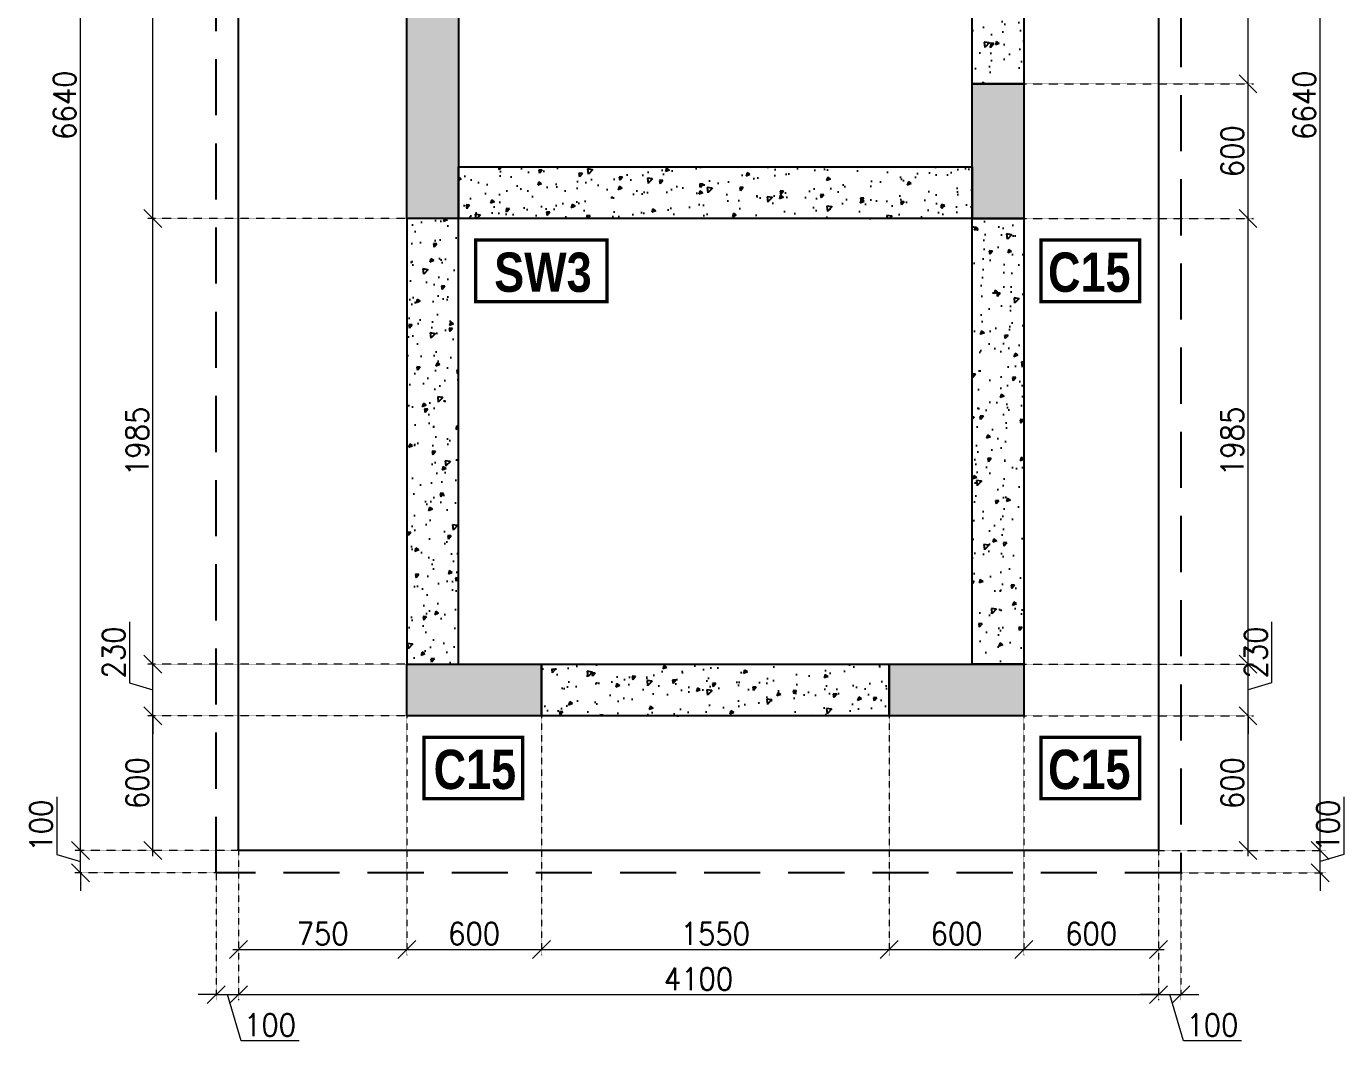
# Model space of a CAD drawing. Header units: millimetres. Extents: x 149548 to 2112824, y -1657616 to -1354760.
# Drawn here: x 1758012 to 1769755, y -1644552 to -1635515 of the extents above; entities that cross this region are included whole.
import ezdxf

# ---------------------------------------------------------------- set-up
doc = ezdxf.new("R2010")
doc.units = ezdxf.units.MM
doc.header["$MEASUREMENT"] = 0
doc.header["$PDMODE"] = 98
doc.linetypes.add('DOT', pattern=[0.25, 0, -0.25])
doc.linetypes.add('HIDDEN', pattern=[0.375, 0.25, -0.125])
for name, color, linetype in [('Footing_ST', 241, 'Continuous'), ('Hatch', 8, 'Continuous'), ('Pcc_ST', 6, 'Continuous'), ('STR.COLUMN', 1, 'Continuous')]:
    doc.layers.add(name, color=color, linetype=linetype)
doc.layers.add('s-dm', color=171, linetype='Continuous', lineweight=15)
doc.layers.add('TXT', color=255, linetype='Continuous', lineweight=5)
doc.styles.add('G3-TEXT', font='ARIALNB.TTF', dxfattribs={"height": 3})
doc.styles.add('RS', font='romans.shx', dxfattribs={"width": 0.9})
doc.dimstyles.new('Maheboob', dxfattribs={"dimtxt": 100, "dimasz": 100, "dimexe": 0, "dimexo": 0, "dimgap": 50, "dimtad": 1, "dimdec": 0, "dimdsep": 46, "dimtxsty": 'RS', "dimblk": 'ME', "dimcen": 225, "dimdle": 25, "dimclrd": 256, "dimclre": 256, "dimclrt": 7, "dimadec": 1, "dimazin": 1, "dimtfac": 1, "dimtdec": 0, "dimtmove": 0, "dimatfit": 0, "dimldrblk": 'ME', "dimfxl": 1, "dimlwd": -1, "dimlwe": -1, "dimarcsym": 0})
pattern_1 = [(230, (-2206850.68, 1364317.6), (-358.630091, 31.376067), [37.5, -412.5]), (175, (-2206850.68, 1364317.6), (69.375667, -376.096067), [30, -330]), (280.4514445, (-2206880.57, 1364320.2), (-289.254423, -344.719995), [31.870096, -350.571056]), (226.1842, (-2206850.7, 1364217.6), (-533.620665, 82.75964), [56.25, -618.75]), (276.635635, (-2206895.15, 1364224.5), (-467.330973, -487.0593), [47.80517, -525.85688]), (171.184164, (-2206850.7, 1364217.6), (-467.33097, -487.0593), [45, -495]), (201, (-2206900.68, 1364242.6), (-298.453526, 201.309445), [37.5, -412.5]), (146, (-2206900.68, 1364242.6), (-121.657666, -362.575023), [30, -330]), (251.451445, (-2206925.55, 1364259.38), (-420.111188, -161.265576), [31.870095, -350.571056]), (217.5, (-2206850.68, 1364317.6), (-6.0799277, -166.446927), [0, -326, 0, -335, 0, -331.25]), (187.5, (-2206850.68, 1364317.6), (-131.534769, -197.205856), [0, -191, 0, -318.5, 0, -126.25]), (147.5, (-2206739.18, 1364317.6), (-266.911218, 11.277436), [0, -125, 0, -390, 0, -517.5]), (137.5, (-2206689.18, 1364317.6), (-291.593085, -50.052491), [0, -162.5, 0, -259, 0, -367.5])]

# ---------------------------------------------------------------- blocks, each defined once
blk = doc.blocks.new('_Oblique')
at = {"color": 0, "linetype": 'ByBlock', "lineweight": -2}
blk.add_line((-0.5, -0.5), (0.5, 0.5), dxfattribs=at)
blk = doc.blocks.new('*D2307')
at = {"layer": 'Defpoints', "color": 0}
for p in [(1759141, -1641657), (1761404, -1641657), (1759904, -1642857)]:
    blk.add_point(p, dxfattribs=at)
at = {"layer": 's-dm', "linetype": 'DOT'}
for p, q in [((1761404, -1641657), (1759091, -1641657)), ((1759904, -1642857), (1759091, -1642857))]:
    blk.add_line(p, q, dxfattribs=at)
at = {"layer": 's-dm'}
blk.add_line((1759141, -1642907), (1759141, -1641607), dxfattribs=at)
at = {"layer": 's-dm', "xscale": 160, "yscale": 160, "zscale": 160}
for p, rotation in [((1759141, -1641657), 90), ((1759141, -1642857), 270)]:
    blk.add_blockref('_Oblique', p, dxfattribs=dict(at, rotation=rotation))
at = {"layer": 's-dm', "color": 7, "insert": (1759001, -1642257), "char_height": 200, "attachment_point": 5, "rotation": 90, "style": 'RS'}
blk.add_mtext('600', dxfattribs=at)
blk = doc.blocks.new('ME')
at = {"layer": 's-dm', "color": 2, "ltscale": 50}
for p, q in [((0, -1.044), (0, 1.044)), ((-1.044, 0), (1.044, 0))]:
    blk.add_line(p, q, dxfattribs=at)
blk.add_lwpolyline([(0.738, 0.738), (-0.738, -0.738)], dxfattribs=at)
blk = doc.blocks.new('*D2308')
at = {"layer": 'Defpoints', "color": 0}
for p in [(1759141, -1641197), (1761404, -1641197), (1761404, -1641657)]:
    blk.add_point(p, dxfattribs=at)
at = {"layer": 's-dm'}
for p, q in [((1758931, -1640821), (1758931, -1641364)), ((1759141, -1641197), (1759141, -1641037)), ((1759141, -1641657), (1759141, -1641197)), ((1758931, -1641364), (1759141, -1641427)), ((1759141, -1641657), (1759141, -1641817))]:
    blk.add_line(p, q, dxfattribs=at)
at = {"layer": 's-dm', "linetype": 'DOT'}
for p, q in [((1761404, -1641197), (1759091, -1641197)), ((1761404, -1641657), (1759091, -1641657))]:
    blk.add_line(p, q, dxfattribs=at)
at = {"layer": 's-dm', "xscale": 160, "yscale": 160, "zscale": 160}
for p, rotation in [((1759141, -1641197), 270), ((1759141, -1641657), 90)]:
    blk.add_blockref('_Oblique', p, dxfattribs=dict(at, rotation=rotation))
at = {"layer": 's-dm', "color": 7, "insert": (1758791, -1641093), "char_height": 200, "attachment_point": 5, "rotation": 90, "style": 'RS'}
blk.add_mtext('230', dxfattribs=at)
blk = doc.blocks.new('*D2309')
at = {"layer": 'Defpoints', "color": 0}
for p in [(1759141, -1637227), (1761404, -1637227), (1761404, -1641197)]:
    blk.add_point(p, dxfattribs=at)
at = {"layer": 's-dm'}
blk.add_line((1759141, -1641247), (1759141, -1637177), dxfattribs=at)
at = {"layer": 's-dm', "linetype": 'DOT'}
for p, q in [((1761404, -1637227), (1759091, -1637227)), ((1761404, -1641197), (1759091, -1641197))]:
    blk.add_line(p, q, dxfattribs=at)
at = {"layer": 's-dm', "xscale": 160, "yscale": 160, "zscale": 160}
for p, rotation in [((1759141, -1637227), 90), ((1759141, -1641197), 270)]:
    blk.add_blockref('_Oblique', p, dxfattribs=dict(at, rotation=rotation))
at = {"layer": 's-dm', "color": 7, "insert": (1759001, -1639212), "char_height": 200, "attachment_point": 5, "rotation": 90, "style": 'RS'}
blk.add_mtext('1985', dxfattribs=at)
blk = doc.blocks.new('*D2310')
at = {"layer": 'Defpoints', "color": 0}
for p in [(1759141, -1630777), (1761404, -1630777), (1761404, -1637227)]:
    blk.add_point(p, dxfattribs=at)
at = {"layer": 's-dm'}
blk.add_line((1759141, -1637277), (1759141, -1630727), dxfattribs=at)
at = {"layer": 's-dm', "linetype": 'DOT'}
for p, q in [((1761404, -1630777), (1759091, -1630777)), ((1761404, -1637227), (1759091, -1637227))]:
    blk.add_line(p, q, dxfattribs=at)
at = {"layer": 's-dm', "xscale": 160, "yscale": 160, "zscale": 160}
for p, rotation in [((1759141, -1630777), 90), ((1759141, -1637227), 270)]:
    blk.add_blockref('_Oblique', p, dxfattribs=dict(at, rotation=rotation))
at = {"layer": 's-dm', "color": 7, "insert": (1759001, -1634002), "char_height": 200, "attachment_point": 5, "rotation": 90, "style": 'RS'}
blk.add_mtext('3225', dxfattribs=at)
blk = doc.blocks.new('*D2312')
at = {"layer": 'Defpoints', "color": 0}
for p in [(1758494, -1642857), (1759904, -1642857), (1759704, -1643057)]:
    blk.add_point(p, dxfattribs=at)
at = {"layer": 's-dm'}
for p, q in [((1758284, -1642378), (1758284, -1642894)), ((1758494, -1642857), (1758494, -1642697)), ((1758284, -1642894), (1758494, -1642957)), ((1758494, -1643057), (1758494, -1642857)), ((1758494, -1643057), (1758494, -1643217))]:
    blk.add_line(p, q, dxfattribs=at)
at = {"layer": 's-dm', "linetype": 'DOT'}
for p, q in [((1759904, -1642857), (1758444, -1642857)), ((1759704, -1643057), (1758444, -1643057))]:
    blk.add_line(p, q, dxfattribs=at)
at = {"layer": 's-dm', "xscale": 160, "yscale": 160, "zscale": 160}
for p, rotation in [((1758494, -1642857), 270), ((1758494, -1643057), 90)]:
    blk.add_blockref('_Oblique', p, dxfattribs=dict(at, rotation=rotation))
at = {"layer": 's-dm', "color": 7, "insert": (1758144, -1642636), "char_height": 200, "attachment_point": 5, "rotation": 90, "style": 'RS'}
blk.add_mtext('100', dxfattribs=at)
blk = doc.blocks.new('*D2313')
at = {"layer": 'Defpoints', "color": 0}
for p in [(1758494, -1629577), (1759904, -1629577), (1759904, -1642857)]:
    blk.add_point(p, dxfattribs=at)
at = {"layer": 's-dm', "linetype": 'DOT'}
for p, q in [((1759904, -1629577), (1758444, -1629577)), ((1759904, -1642857), (1758444, -1642857))]:
    blk.add_line(p, q, dxfattribs=at)
at = {"layer": 's-dm'}
blk.add_line((1758494, -1642907), (1758494, -1629527), dxfattribs=at)
at = {"layer": 's-dm', "xscale": 160, "yscale": 160, "zscale": 160}
for p, rotation in [((1758494, -1629577), 90), ((1758494, -1642857), 270)]:
    blk.add_blockref('_Oblique', p, dxfattribs=dict(at, rotation=rotation))
at = {"layer": 's-dm', "color": 7, "insert": (1758354, -1636217), "char_height": 200, "attachment_point": 5, "rotation": 90, "style": 'RS'}
blk.add_mtext('6640', dxfattribs=at)
blk = doc.blocks.new('*D2323')
at = {"layer": 'Defpoints', "color": 0}
for p in [(1766904, -1641657), (1768902, -1641657), (1768104, -1642857)]:
    blk.add_point(p, dxfattribs=at)
at = {"layer": 's-dm', "linetype": 'DOT'}
for p, q in [((1766904, -1641657), (1768952, -1641657)), ((1768104, -1642857), (1768952, -1642857))]:
    blk.add_line(p, q, dxfattribs=at)
at = {"layer": 's-dm'}
blk.add_line((1768902, -1642907), (1768902, -1641607), dxfattribs=at)
at = {"layer": 's-dm', "xscale": 160, "yscale": 160, "zscale": 160}
for p, rotation in [((1768902, -1641657), 90), ((1768902, -1642857), 270)]:
    blk.add_blockref('_Oblique', p, dxfattribs=dict(at, rotation=rotation))
at = {"layer": 's-dm', "color": 7, "insert": (1768762, -1642257), "char_height": 200, "attachment_point": 5, "rotation": 90, "style": 'RS'}
blk.add_mtext('600', dxfattribs=at)
blk = doc.blocks.new('*D2324')
at = {"layer": 'Defpoints', "color": 0}
for p in [(1766904, -1641197), (1768902, -1641197), (1766904, -1641657)]:
    blk.add_point(p, dxfattribs=at)
at = {"layer": 's-dm'}
for p, q in [((1769112, -1640821), (1769112, -1641364)), ((1768902, -1641197), (1768902, -1641037)), ((1768902, -1641657), (1768902, -1641197)), ((1769112, -1641364), (1768902, -1641427)), ((1768902, -1641657), (1768902, -1641817))]:
    blk.add_line(p, q, dxfattribs=at)
at = {"layer": 's-dm', "linetype": 'DOT'}
for p, q in [((1766904, -1641197), (1768952, -1641197)), ((1766904, -1641657), (1768952, -1641657))]:
    blk.add_line(p, q, dxfattribs=at)
at = {"layer": 's-dm', "xscale": 160, "yscale": 160, "zscale": 160}
for p, rotation in [((1768902, -1641197), 270), ((1768902, -1641657), 90)]:
    blk.add_blockref('_Oblique', p, dxfattribs=dict(at, rotation=rotation))
at = {"layer": 's-dm', "color": 7, "insert": (1768972, -1641093), "char_height": 200, "attachment_point": 5, "rotation": 90, "style": 'RS'}
blk.add_mtext('230', dxfattribs=at)
blk = doc.blocks.new('*D2325')
at = {"layer": 'Defpoints', "color": 0}
for p in [(1766904, -1637227), (1768902, -1637227), (1766904, -1641197)]:
    blk.add_point(p, dxfattribs=at)
at = {"layer": 's-dm'}
blk.add_line((1768902, -1641247), (1768902, -1637177), dxfattribs=at)
at = {"layer": 's-dm', "linetype": 'DOT'}
for p, q in [((1766904, -1637227), (1768952, -1637227)), ((1766904, -1641197), (1768952, -1641197))]:
    blk.add_line(p, q, dxfattribs=at)
at = {"layer": 's-dm', "xscale": 160, "yscale": 160, "zscale": 160}
for p, rotation in [((1768902, -1637227), 90), ((1768902, -1641197), 270)]:
    blk.add_blockref('_Oblique', p, dxfattribs=dict(at, rotation=rotation))
at = {"layer": 's-dm', "color": 7, "insert": (1768762, -1639212), "char_height": 200, "attachment_point": 5, "rotation": 90, "style": 'RS'}
blk.add_mtext('1985', dxfattribs=at)
blk = doc.blocks.new('*D2326')
at = {"layer": 'Defpoints', "color": 0}
for p in [(1766904, -1636027), (1768902, -1636027), (1766904, -1637227)]:
    blk.add_point(p, dxfattribs=at)
at = {"layer": 's-dm', "linetype": 'DOT'}
for p, q in [((1766904, -1636027), (1768952, -1636027)), ((1766904, -1637227), (1768952, -1637227))]:
    blk.add_line(p, q, dxfattribs=at)
at = {"layer": 's-dm'}
blk.add_line((1768902, -1637277), (1768902, -1635977), dxfattribs=at)
at = {"layer": 's-dm', "xscale": 160, "yscale": 160, "zscale": 160}
for p, rotation in [((1768902, -1636027), 90), ((1768902, -1637227), 270)]:
    blk.add_blockref('_Oblique', p, dxfattribs=dict(at, rotation=rotation))
at = {"layer": 's-dm', "color": 7, "insert": (1768762, -1636627), "char_height": 200, "attachment_point": 5, "rotation": 90, "style": 'RS'}
blk.add_mtext('600', dxfattribs=at)
blk = doc.blocks.new('*D2327')
at = {"layer": 'Defpoints', "color": 0}
for p in [(1766904, -1632827), (1768902, -1632827), (1766904, -1636027)]:
    blk.add_point(p, dxfattribs=at)
at = {"layer": 's-dm', "linetype": 'DOT'}
for p, q in [((1766904, -1632827), (1768952, -1632827)), ((1766904, -1636027), (1768952, -1636027))]:
    blk.add_line(p, q, dxfattribs=at)
at = {"layer": 's-dm'}
blk.add_line((1768902, -1636077), (1768902, -1632777), dxfattribs=at)
at = {"layer": 's-dm', "xscale": 160, "yscale": 160, "zscale": 160}
for p, rotation in [((1768902, -1632827), 90), ((1768902, -1636027), 270)]:
    blk.add_blockref('_Oblique', p, dxfattribs=dict(at, rotation=rotation))
at = {"layer": 's-dm', "color": 7, "insert": (1768762, -1634427), "char_height": 200, "attachment_point": 5, "rotation": 90, "style": 'RS'}
blk.add_mtext('1600', dxfattribs=at)
blk = doc.blocks.new('*D2330')
at = {"layer": 'Defpoints', "color": 0}
for p in [(1768104, -1642857), (1769545, -1642857), (1768304, -1643057)]:
    blk.add_point(p, dxfattribs=at)
at = {"layer": 's-dm'}
for p, q in [((1769755, -1642378), (1769755, -1642894)), ((1769545, -1642857), (1769545, -1642697)), ((1769545, -1643057), (1769545, -1642857)), ((1769755, -1642894), (1769545, -1642957)), ((1769545, -1643057), (1769545, -1643217))]:
    blk.add_line(p, q, dxfattribs=at)
at = {"layer": 's-dm', "linetype": 'DOT'}
for p, q in [((1768104, -1642857), (1769595, -1642857)), ((1768304, -1643057), (1769595, -1643057))]:
    blk.add_line(p, q, dxfattribs=at)
at = {"layer": 's-dm', "xscale": 160, "yscale": 160, "zscale": 160}
for p, rotation in [((1769545, -1642857), 270), ((1769545, -1643057), 90)]:
    blk.add_blockref('_Oblique', p, dxfattribs=dict(at, rotation=rotation))
at = {"layer": 's-dm', "color": 7, "insert": (1769615, -1642636), "char_height": 200, "attachment_point": 5, "rotation": 90, "style": 'RS'}
blk.add_mtext('100', dxfattribs=at)
blk = doc.blocks.new('*D2331')
at = {"layer": 'Defpoints', "color": 0}
for p in [(1768104, -1629577), (1769545, -1629577), (1768104, -1642857)]:
    blk.add_point(p, dxfattribs=at)
at = {"layer": 's-dm', "linetype": 'DOT'}
for p, q in [((1768104, -1629577), (1769595, -1629577)), ((1768104, -1642857), (1769595, -1642857))]:
    blk.add_line(p, q, dxfattribs=at)
at = {"layer": 's-dm'}
blk.add_line((1769545, -1642907), (1769545, -1629527), dxfattribs=at)
at = {"layer": 's-dm', "xscale": 160, "yscale": 160, "zscale": 160}
for p, rotation in [((1769545, -1629577), 90), ((1769545, -1642857), 270)]:
    blk.add_blockref('_Oblique', p, dxfattribs=dict(at, rotation=rotation))
at = {"layer": 's-dm', "color": 7, "insert": (1769405, -1636217), "char_height": 200, "attachment_point": 5, "rotation": 90, "style": 'RS'}
blk.add_mtext('6640', dxfattribs=at)
blk = doc.blocks.new('*D2333')
at = {"layer": 'Defpoints', "color": 0}
for p in [(1761404, -1641657), (1759904, -1642857), (1761404, -1643739)]:
    blk.add_point(p, dxfattribs=at)
at = {"layer": 's-dm', "linetype": 'DOT'}
for p, q in [((1761404, -1641657), (1761404, -1643789)), ((1759904, -1642857), (1759904, -1643789))]:
    blk.add_line(p, q, dxfattribs=at)
at = {"layer": 's-dm'}
blk.add_line((1759854, -1643739), (1761454, -1643739), dxfattribs=at)
at = {"layer": 's-dm', "xscale": 160, "yscale": 160, "zscale": 160, "rotation": 180}
blk.add_blockref('_Oblique', (1759904, -1643739), dxfattribs=at)
at = {"layer": 's-dm', "xscale": 160, "yscale": 160, "zscale": 160}
blk.add_blockref('_Oblique', (1761404, -1643739), dxfattribs=at)
at = {"layer": 's-dm', "color": 7, "insert": (1760654, -1643599), "char_height": 200, "attachment_point": 5, "style": 'RS'}
blk.add_mtext('750', dxfattribs=at)
blk = doc.blocks.new('*D2334')
at = {"layer": 'Defpoints', "color": 0}
for p in [(1761404, -1641657), (1762604, -1641657), (1762604, -1643739)]:
    blk.add_point(p, dxfattribs=at)
at = {"layer": 's-dm', "linetype": 'DOT'}
for p, q in [((1761404, -1641657), (1761404, -1643789)), ((1762604, -1641657), (1762604, -1643789))]:
    blk.add_line(p, q, dxfattribs=at)
at = {"layer": 's-dm'}
blk.add_line((1761354, -1643739), (1762654, -1643739), dxfattribs=at)
at = {"layer": 's-dm', "xscale": 160, "yscale": 160, "zscale": 160, "rotation": 180}
blk.add_blockref('_Oblique', (1761404, -1643739), dxfattribs=at)
at = {"layer": 's-dm', "xscale": 160, "yscale": 160, "zscale": 160}
blk.add_blockref('_Oblique', (1762604, -1643739), dxfattribs=at)
at = {"layer": 's-dm', "color": 7, "insert": (1762004, -1643599), "char_height": 200, "attachment_point": 5, "style": 'RS'}
blk.add_mtext('600', dxfattribs=at)
blk = doc.blocks.new('*D2335')
at = {"layer": 'Defpoints', "color": 0}
for p in [(1762604, -1641657), (1765704, -1641657), (1765704, -1643739)]:
    blk.add_point(p, dxfattribs=at)
at = {"layer": 's-dm', "linetype": 'DOT'}
for p, q in [((1762604, -1641657), (1762604, -1643789)), ((1765704, -1641657), (1765704, -1643789))]:
    blk.add_line(p, q, dxfattribs=at)
at = {"layer": 's-dm'}
blk.add_line((1762554, -1643739), (1765754, -1643739), dxfattribs=at)
at = {"layer": 's-dm', "xscale": 160, "yscale": 160, "zscale": 160, "rotation": 180}
blk.add_blockref('_Oblique', (1762604, -1643739), dxfattribs=at)
at = {"layer": 's-dm', "xscale": 160, "yscale": 160, "zscale": 160}
blk.add_blockref('_Oblique', (1765704, -1643739), dxfattribs=at)
at = {"layer": 's-dm', "color": 7, "insert": (1764154, -1643599), "char_height": 200, "attachment_point": 5, "style": 'RS'}
blk.add_mtext('1550', dxfattribs=at)
blk = doc.blocks.new('*D2336')
at = {"layer": 'Defpoints', "color": 0}
for p in [(1765704, -1641657), (1766904, -1641657), (1766904, -1643739)]:
    blk.add_point(p, dxfattribs=at)
at = {"layer": 's-dm', "linetype": 'DOT'}
for p, q in [((1765704, -1641657), (1765704, -1643789)), ((1766904, -1641657), (1766904, -1643789))]:
    blk.add_line(p, q, dxfattribs=at)
at = {"layer": 's-dm'}
blk.add_line((1765654, -1643739), (1766954, -1643739), dxfattribs=at)
at = {"layer": 's-dm', "xscale": 160, "yscale": 160, "zscale": 160, "rotation": 180}
blk.add_blockref('_Oblique', (1765704, -1643739), dxfattribs=at)
at = {"layer": 's-dm', "xscale": 160, "yscale": 160, "zscale": 160}
blk.add_blockref('_Oblique', (1766904, -1643739), dxfattribs=at)
at = {"layer": 's-dm', "color": 7, "insert": (1766304, -1643599), "char_height": 200, "attachment_point": 5, "style": 'RS'}
blk.add_mtext('600', dxfattribs=at)
blk = doc.blocks.new('*D2337')
at = {"layer": 'Defpoints', "color": 0}
for p in [(1766904, -1641657), (1768104, -1642857), (1768104, -1643739)]:
    blk.add_point(p, dxfattribs=at)
at = {"layer": 's-dm', "linetype": 'DOT'}
for p, q in [((1766904, -1641657), (1766904, -1643789)), ((1768104, -1642857), (1768104, -1643789))]:
    blk.add_line(p, q, dxfattribs=at)
at = {"layer": 's-dm'}
blk.add_line((1766854, -1643739), (1768154, -1643739), dxfattribs=at)
at = {"layer": 's-dm', "xscale": 160, "yscale": 160, "zscale": 160, "rotation": 180}
blk.add_blockref('_Oblique', (1766904, -1643739), dxfattribs=at)
at = {"layer": 's-dm', "xscale": 160, "yscale": 160, "zscale": 160}
blk.add_blockref('_Oblique', (1768104, -1643739), dxfattribs=at)
at = {"layer": 's-dm', "color": 7, "insert": (1767504, -1643599), "char_height": 200, "attachment_point": 5, "style": 'RS'}
blk.add_mtext('600', dxfattribs=at)
blk = doc.blocks.new('*D2338')
at = {"layer": 'Defpoints', "color": 0}
for p in [(1759904, -1642857), (1759704, -1643057), (1759904, -1644142)]:
    blk.add_point(p, dxfattribs=at)
at = {"layer": 's-dm', "linetype": 'DOT'}
for p, q in [((1759904, -1642857), (1759904, -1644192)), ((1759704, -1643057), (1759704, -1644192))]:
    blk.add_line(p, q, dxfattribs=at)
at = {"layer": 's-dm'}
for p, q in [((1759704, -1644142), (1759544, -1644142)), ((1759704, -1644142), (1759904, -1644142)), ((1759927, -1644552), (1759804, -1644142)), ((1759904, -1644142), (1760064, -1644142)), ((1760443, -1644552), (1759927, -1644552))]:
    blk.add_line(p, q, dxfattribs=at)
at = {"layer": 's-dm', "xscale": 160, "yscale": 160, "zscale": 160}
blk.add_blockref('_Oblique', (1759704, -1644142), dxfattribs=at)
at = {"layer": 's-dm', "xscale": 160, "yscale": 160, "zscale": 160, "rotation": 180}
blk.add_blockref('_Oblique', (1759904, -1644142), dxfattribs=at)
at = {"layer": 's-dm', "color": 7, "insert": (1760185, -1644412), "char_height": 200, "attachment_point": 5, "style": 'RS'}
blk.add_mtext('100', dxfattribs=at)
blk = doc.blocks.new('*D2339')
at = {"layer": 'Defpoints', "color": 0}
for p in [(1759904, -1642857), (1768104, -1642857), (1768104, -1644142)]:
    blk.add_point(p, dxfattribs=at)
at = {"layer": 's-dm', "linetype": 'DOT'}
for p, q in [((1759904, -1642857), (1759904, -1644192)), ((1768104, -1642857), (1768104, -1644192))]:
    blk.add_line(p, q, dxfattribs=at)
at = {"layer": 's-dm'}
blk.add_line((1759854, -1644142), (1768154, -1644142), dxfattribs=at)
at = {"layer": 's-dm', "xscale": 160, "yscale": 160, "zscale": 160, "rotation": 180}
blk.add_blockref('_Oblique', (1759904, -1644142), dxfattribs=at)
at = {"layer": 's-dm', "xscale": 160, "yscale": 160, "zscale": 160}
blk.add_blockref('_Oblique', (1768104, -1644142), dxfattribs=at)
at = {"layer": 's-dm', "color": 7, "insert": (1764004, -1644002), "char_height": 200, "attachment_point": 5, "style": 'RS'}
blk.add_mtext('4100', dxfattribs=at)
blk = doc.blocks.new('*D2340')
at = {"layer": 'Defpoints', "color": 0}
for p in [(1768104, -1642857), (1768304, -1643057), (1768304, -1644142)]:
    blk.add_point(p, dxfattribs=at)
at = {"layer": 's-dm', "linetype": 'DOT'}
for p, q in [((1768104, -1642857), (1768104, -1644192)), ((1768304, -1643057), (1768304, -1644192))]:
    blk.add_line(p, q, dxfattribs=at)
at = {"layer": 's-dm'}
for p, q in [((1768104, -1644142), (1767944, -1644142)), ((1768104, -1644142), (1768304, -1644142)), ((1768327, -1644552), (1768204, -1644142)), ((1768304, -1644142), (1768464, -1644142)), ((1768843, -1644552), (1768327, -1644552))]:
    blk.add_line(p, q, dxfattribs=at)
at = {"layer": 's-dm', "xscale": 160, "yscale": 160, "zscale": 160}
blk.add_blockref('_Oblique', (1768104, -1644142), dxfattribs=at)
at = {"layer": 's-dm', "xscale": 160, "yscale": 160, "zscale": 160, "rotation": 180}
blk.add_blockref('_Oblique', (1768304, -1644142), dxfattribs=at)
at = {"layer": 's-dm', "color": 7, "insert": (1768585, -1644412), "char_height": 200, "attachment_point": 5, "style": 'RS'}
blk.add_mtext('100', dxfattribs=at)

msp = doc.modelspace()

# ---------------------------------------------------------------- hatches: boundary and pattern name
at = {"layer": 'Hatch'}
h = msp.add_hatch(dxfattribs=at)
h.set_pattern_fill('AR-CONC', color=256, scale=50, angle=180)
h.set_pattern_definition(pattern_1)
h.paths.add_polyline_path([(1766444.4, -1632827), (1766904.4, -1632827), (1766904.4, -1636027), (1766444.4, -1636027)])
h = msp.add_hatch(dxfattribs=at)
h.set_pattern_fill('AR-CONC', color=256, scale=50, angle=180)
h.set_pattern_definition(pattern_1)
h.paths.add_polyline_path([(1761864.4, -1636767), (1766444.4, -1636767), (1766444.4, -1637227), (1761864.4, -1637227)])
h = msp.add_hatch(dxfattribs=at)
h.set_pattern_fill('AR-CONC', color=256, scale=50, angle=180)
h.set_pattern_definition(pattern_1)
h.paths.add_polyline_path([(1761404.4, -1641197), (1761864.4, -1641197), (1761864.4, -1637227), (1761404.4, -1637227)])
h = msp.add_hatch(dxfattribs=at)
h.set_pattern_fill('AR-CONC', color=256, scale=50, angle=180)
h.set_pattern_definition(pattern_1)
h.paths.add_polyline_path([(1766444.4, -1637227), (1766904.4, -1637227), (1766904.4, -1641197), (1766444.4, -1641197)])
h = msp.add_hatch(dxfattribs=at)
h.set_pattern_fill('AR-CONC', color=256, scale=50, angle=180)
h.set_pattern_definition(pattern_1)
h.paths.add_polyline_path([(1762604.4, -1641197), (1765704.4, -1641197), (1765704.4, -1641657), (1762604.4, -1641657)])
at = {"layer": 'STR.COLUMN', "transparency": 33554687}
h = msp.add_hatch(color=256, dxfattribs=at)
h.dxf.hatch_style = 1
h.paths.add_polyline_path([(1761404.4, -1630777), (1761404.4, -1637227), (1761864.4, -1637227), (1761864.4, -1630777)])
h = msp.add_hatch(color=256, dxfattribs=at)
h.dxf.hatch_style = 1
h.paths.add_polyline_path([(1766444.4, -1637227), (1766904.4, -1637227), (1766904.4, -1636027), (1766444.4, -1636027)])
h = msp.add_hatch(color=256, dxfattribs=at)
h.dxf.hatch_style = 1
h.paths.add_polyline_path([(1761404.4, -1641197), (1761404.4, -1641657), (1762604.4, -1641657), (1762604.4, -1641197)])
h = msp.add_hatch(color=256, dxfattribs=at)
h.dxf.hatch_style = 1
h.paths.add_polyline_path([(1765704.4, -1641197), (1765704.4, -1641657), (1766904.4, -1641657), (1766904.4, -1641197)])

# ---------------------------------------------------------------- linework, layer by layer
at = {"color": 101, "const_width": 29.5}
for points in [[(1762018, -1637966.6), (1762018, -1637419.4), (1763187.9, -1637419.4), (1763187.9, -1637966.6)], [(1767058, -1637966.6), (1767058, -1637419.4), (1767936.5, -1637419.4), (1767936.5, -1637966.6)], [(1761558, -1642396.6), (1761558, -1641849.4), (1762436.5, -1641849.4), (1762436.5, -1642396.6)], [(1767058, -1642396.6), (1767058, -1641849.4), (1767936.5, -1641849.4), (1767936.5, -1642396.6)]]:
    msp.add_lwpolyline(points, close=True, dxfattribs=at)
at = {"layer": 'Footing_ST'}
msp.add_lwpolyline([(1759904.4, -1629577), (1768104.4, -1629577), (1768104.4, -1642857), (1759904.4, -1642857)], close=True, dxfattribs=at)
at = {"layer": 'Pcc_ST', "linetype": 'HIDDEN', "ltscale": 2000}
msp.add_lwpolyline([(1759704.4, -1629377), (1768304.4, -1629377), (1768304.4, -1643057), (1759704.4, -1643057)], close=True, dxfattribs=at)
at = {"layer": 'STR.COLUMN', "color": 5}
for points in [[(1761404.4, -1630777), (1761864.4, -1630777), (1761864.4, -1637227), (1761404.4, -1637227), (1761404.4, -1630777)], [(1766444.4, -1636027), (1766904.4, -1636027), (1766904.4, -1637227), (1766444.4, -1637227), (1766444.4, -1636027)], [(1762604.4, -1641197), (1762604.4, -1641657), (1761404.4, -1641657), (1761404.4, -1641197), (1762604.4, -1641197)], [(1766904.4, -1641197), (1766904.4, -1641657), (1765704.4, -1641657), (1765704.4, -1641197), (1766904.4, -1641197)]]:
    msp.add_lwpolyline(points, dxfattribs=at)
at = {"layer": 'STR.COLUMN', "color": 6}
for points in [[(1766444.4, -1632827), (1766904.4, -1632827), (1766904.4, -1636027), (1766444.4, -1636027)], [(1761864.4, -1636767), (1766444.4, -1636767), (1766444.4, -1637227), (1761864.4, -1637227)], [(1761404.4, -1641197), (1761864.4, -1641197), (1761864.4, -1637227), (1761404.4, -1637227)], [(1766444.4, -1637227), (1766904.4, -1637227), (1766904.4, -1641197), (1766444.4, -1641197)], [(1762604.4, -1641197), (1765704.4, -1641197), (1765704.4, -1641657), (1762604.4, -1641657)]]:
    msp.add_lwpolyline(points, close=True, dxfattribs=at)

# ---------------------------------------------------------------- texts
at = {"layer": 'TXT', "style": 'G3-TEXT'}
for s, p in [('SW3', (1762182.8, -1637879.8)), ('C15', (1767119.3, -1637879.8)), ('C15', (1761642.8, -1642309.8)), ('C15', (1767119.3, -1642309.8))]:
    msp.add_text(s, height=350, dxfattribs=at).set_placement(p)

# ---------------------------------------------------------------- dimensions: what is measured, and where the dimension line sits
at = {"layer": 's-dm'}
for base, p1, p2, override, picture, middle in [((1758493.6, -1629577), (1759904.4, -1642857), (1759904.4, -1629577), {"dimscale": 2, "dimasz": 80, "dimexe": 25, "dimgap": 20, "dimlfac": 0.5, "dimblk1": 'Oblique', "dimblk2": 'Oblique', "dimsah": 1, "dimtmove": 1, "dimfxl": 0, "dimarcsym": 1}, '*D2313', (1758353.6, -1636217)), ((1769544.6, -1629577), (1768104.4, -1642857), (1768104.4, -1629577), {"dimscale": 2, "dimasz": 80, "dimexe": 25, "dimgap": 20, "dimlfac": 0.5, "dimblk1": 'Oblique', "dimblk2": 'Oblique', "dimsah": 1, "dimtmove": 1, "dimfxl": 0, "dimarcsym": 1}, '*D2331', (1769404.6, -1636217)), ((1759140.5, -1630777), (1761404.4, -1637227), (1761404.4, -1630777), {"dimscale": 2, "dimasz": 80, "dimexe": 25, "dimgap": 20, "dimlfac": 0.5, "dimblk1": 'Oblique', "dimblk2": 'Oblique', "dimsah": 1, "dimtmove": 1, "dimfxl": 0, "dimarcsym": 1}, '*D2310', (1759000.5, -1634002)), ((1768902.1, -1632827), (1766904.4, -1636027), (1766904.4, -1632827), {"dimscale": 2, "dimasz": 80, "dimexe": 25, "dimgap": 20, "dimlfac": 0.5, "dimblk1": 'Oblique', "dimblk2": 'Oblique', "dimsah": 1, "dimtmove": 1, "dimfxl": 0, "dimarcsym": 1}, '*D2327', (1768762.1, -1634427)), ((1768902.1, -1636027), (1766904.4, -1637227), (1766904.4, -1636027), {"dimscale": 2, "dimasz": 80, "dimexe": 25, "dimgap": 20, "dimlfac": 0.5, "dimblk1": 'Oblique', "dimblk2": 'Oblique', "dimsah": 1, "dimtmove": 1, "dimfxl": 0, "dimarcsym": 1}, '*D2326', (1768762.1, -1636627)), ((1759140.5, -1637227), (1761404.4, -1641197), (1761404.4, -1637227), {"dimscale": 2, "dimasz": 80, "dimexe": 25, "dimgap": 20, "dimlfac": 0.5, "dimblk1": 'Oblique', "dimblk2": 'Oblique', "dimsah": 1, "dimtmove": 1, "dimfxl": 0, "dimarcsym": 1}, '*D2309', (1759000.5, -1639212)), ((1768902.1, -1637227), (1766904.4, -1641197), (1766904.4, -1637227), {"dimscale": 2, "dimasz": 80, "dimexe": 25, "dimgap": 20, "dimlfac": 0.5, "dimblk1": 'Oblique', "dimblk2": 'Oblique', "dimsah": 1, "dimtmove": 1, "dimfxl": 0, "dimarcsym": 1}, '*D2325', (1768762.1, -1639212)), ((1759140.5, -1641197), (1761404.4, -1641657), (1761404.4, -1641197), {"dimscale": 2, "dimasz": 80, "dimexe": 25, "dimgap": 20, "dimlfac": 0.5, "dimblk1": 'Oblique', "dimblk2": 'Oblique', "dimsah": 1, "dimtmove": 1, "dimfxl": 0, "dimarcsym": 1}, '*D2308', (1758790.5, -1641324)), ((1768902.1, -1641197), (1766904.4, -1641657), (1766904.4, -1641197), {"dimscale": 2, "dimasz": 80, "dimexe": 25, "dimgap": 20, "dimlfac": 0.5, "dimblk1": 'Oblique', "dimblk2": 'Oblique', "dimsah": 1, "dimtmove": 1, "dimfxl": 0, "dimarcsym": 1}, '*D2324', (1768972.1, -1641324)), ((1759140.5, -1641657), (1759904.4, -1642857), (1761404.4, -1641657), {"dimscale": 2, "dimasz": 80, "dimexe": 25, "dimgap": 20, "dimlfac": 0.5, "dimtxsty": 'RS', "dimblk1": 'Oblique', "dimblk2": 'Oblique', "dimsah": 1, "dimtmove": 1, "dimldrblk": 'ME', "dimfxl": 0, "dimarcsym": 1}, '*D2307', (1759000.5, -1642257)), ((1768902.1, -1641657), (1768104.4, -1642857), (1766904.4, -1641657), {"dimscale": 2, "dimasz": 80, "dimexe": 25, "dimgap": 20, "dimlfac": 0.5, "dimtxsty": 'RS', "dimblk1": 'Oblique', "dimblk2": 'Oblique', "dimsah": 1, "dimtmove": 1, "dimldrblk": 'ME', "dimfxl": 0, "dimarcsym": 1}, '*D2323', (1768762.1, -1642257)), ((1758493.6, -1642857), (1759704.4, -1643057), (1759904.4, -1642857), {"dimscale": 2, "dimasz": 80, "dimexe": 25, "dimgap": 20, "dimlfac": 0.5, "dimtxsty": 'RS', "dimblk1": 'Oblique', "dimblk2": 'Oblique', "dimsah": 1, "dimtmove": 1, "dimldrblk": 'ME', "dimfxl": 0, "dimarcsym": 1}, '*D2312', (1758143.6, -1642854)), ((1769544.6, -1642857), (1768304.4, -1643057), (1768104.4, -1642857), {"dimscale": 2, "dimasz": 80, "dimexe": 25, "dimgap": 20, "dimlfac": 0.5, "dimtxsty": 'RS', "dimblk1": 'Oblique', "dimblk2": 'Oblique', "dimsah": 1, "dimtmove": 1, "dimldrblk": 'ME', "dimfxl": 0, "dimarcsym": 1}, '*D2330', (1769614.6, -1642854))]:
    dim = msp.add_linear_dim(base=base, p1=p1, p2=p2, angle=90, dimstyle='Maheboob', override=override, dxfattribs=at)
    dim.commit()
    dim.dimension.update_dxf_attribs({"geometry": picture, "text_midpoint": middle})
for base, p1, p2, override, picture, middle in [((1761404.4, -1643739.2), (1759904.4, -1642857), (1761404.4, -1641657), {"dimscale": 2, "dimasz": 80, "dimexe": 25, "dimgap": 20, "dimlfac": 0.5, "dimtxsty": 'RS', "dimblk1": 'Oblique', "dimblk2": 'Oblique', "dimsah": 1, "dimtmove": 1, "dimldrblk": 'ME', "dimfxl": 0, "dimarcsym": 1}, '*D2333', (1760654.4, -1643599.2)), ((1762604.4, -1643739.2), (1761404.4, -1641657), (1762604.4, -1641657), {"dimscale": 2, "dimasz": 80, "dimexe": 25, "dimgap": 20, "dimlfac": 0.5, "dimblk1": 'Oblique', "dimblk2": 'Oblique', "dimsah": 1, "dimtmove": 1, "dimfxl": 0, "dimarcsym": 1}, '*D2334', (1762004.4, -1643599.2)), ((1765704.4, -1643739.2), (1762604.4, -1641657), (1765704.4, -1641657), {"dimscale": 2, "dimasz": 80, "dimexe": 25, "dimgap": 20, "dimlfac": 0.5, "dimblk1": 'Oblique', "dimblk2": 'Oblique', "dimsah": 1, "dimtmove": 1, "dimfxl": 0, "dimarcsym": 1}, '*D2335', (1764154.4, -1643599.2)), ((1766904.4, -1643739.2), (1765704.4, -1641657), (1766904.4, -1641657), {"dimscale": 2, "dimasz": 80, "dimexe": 25, "dimgap": 20, "dimlfac": 0.5, "dimblk1": 'Oblique', "dimblk2": 'Oblique', "dimsah": 1, "dimtmove": 1, "dimfxl": 0, "dimarcsym": 1}, '*D2336', (1766304.4, -1643599.2)), ((1768104.4, -1643739.2), (1766904.4, -1641657), (1768104.4, -1642857), {"dimscale": 2, "dimasz": 80, "dimexe": 25, "dimgap": 20, "dimlfac": 0.5, "dimblk1": 'Oblique', "dimblk2": 'Oblique', "dimsah": 1, "dimtmove": 1, "dimfxl": 0, "dimarcsym": 1}, '*D2337', (1767504.4, -1643599.2)), ((1759904.4, -1644141.7), (1759704.4, -1643057), (1759904.4, -1642857), {"dimscale": 2, "dimasz": 80, "dimexe": 25, "dimgap": 20, "dimlfac": 0.5, "dimtxsty": 'RS', "dimblk1": 'Oblique', "dimblk2": 'Oblique', "dimsah": 1, "dimtmove": 1, "dimldrblk": 'ME', "dimfxl": 0, "dimarcsym": 1}, '*D2338', (1759967.4, -1644411.7)), ((1768104.4, -1644141.7), (1759904.4, -1642857), (1768104.4, -1642857), {"dimscale": 2, "dimasz": 80, "dimexe": 25, "dimgap": 20, "dimlfac": 0.5, "dimblk1": 'Oblique', "dimblk2": 'Oblique', "dimsah": 1, "dimtmove": 1, "dimfxl": 0, "dimarcsym": 1}, '*D2339', (1764004.4, -1644001.7)), ((1768304.4, -1644141.7), (1768104.4, -1642857), (1768304.4, -1643057), {"dimscale": 2, "dimasz": 80, "dimexe": 25, "dimgap": 20, "dimlfac": 0.5, "dimblk1": 'Oblique', "dimblk2": 'Oblique', "dimsah": 1, "dimtmove": 1, "dimfxl": 0, "dimarcsym": 1}, '*D2340', (1768367.4, -1644411.7))]:
    dim = msp.add_linear_dim(base=base, p1=p1, p2=p2, dimstyle='Maheboob', override=override, dxfattribs=at)
    dim.commit()
    dim.dimension.update_dxf_attribs({"geometry": picture, "text_midpoint": middle})

doc.saveas('drawing.dxf')
